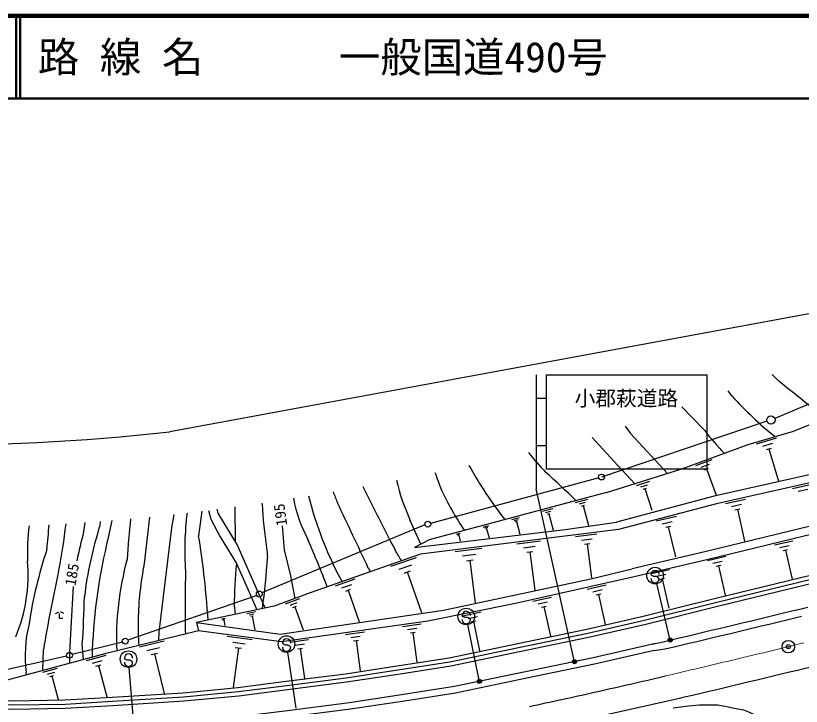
# Model space of a CAD drawing. Units: millimetres, scale not verified. Extents: x 40000 to 680000, y 20000 to 380000.
# Drawn here: x 177709 to 272576, y 296528 to 380000 of the extents above; entities that cross this region are included whole.
import ezdxf
from ezdxf.enums import TextEntityAlignment as Align

# ---------------------------------------------------------------- set-up
doc = ezdxf.new("R2010")
doc.units = ezdxf.units.MM
doc.header["$LTSCALE"] = 1000
doc.header["$PDMODE"] = 32
doc.header["$PDSIZE"] = 500
doc.linetypes.add('CHAIN', pattern=[18.5, 12, -1.5, 3.5, -1.5])
for name, color, linetype, lineweight in [('M-BGD', 7, 'Continuous', 25), ('M-BMK', 2, 'CHAIN', 13), ('M-BMK-SRVR', 3, 'Continuous', 25), ('M-STR-STRC', 7, 'Continuous', 25), ('M-TTL', 2, 'Continuous', 140), ('M-TTL-LINE', 7, 'Continuous', 50)]:
    doc.layers.add(name, color=color, linetype=linetype, lineweight=lineweight)
doc.layers.add('M-TTL-TXT', color=7, linetype='Continuous')
doc.styles.add('ＭＳ ゴシック', font='')
doc.styles.get('ＭＳ ゴシック').set_extended_font_data('MS Gothic')

msp = doc.modelspace()

# ---------------------------------------------------------------- linework, layer by layer
at = {"layer": 'M-BGD'}
for p, q in [((334115, 355190), (196322, 329716)), ((288800, 339484), (269366, 331328)), ((268432, 330973), (248458, 324239)), ((267173, 328267), (269608, 328981)), ((267925, 327958), (269142, 328315)), ((268372, 327561), (268980, 327739)), ((268676, 327650), (269818, 323755)), ((259857, 325645), (261830, 326371)), ((260495, 325432), (261482, 325795)), ((260887, 325128), (261381, 325309)), ((261134, 325219), (262295, 322061)), ((248122, 324130), (227814, 318627)), ((252672, 323228), (254294, 323759)), ((253184, 323037), (253995, 323302)), ((253493, 322778), (253898, 322911)), ((253696, 322845), (254544, 320249)), ((271503, 322855), (273853, 323384)), ((272196, 322517), (273371, 322782)), ((245318, 321180), (246818, 321583)), ((245774, 320981), (246523, 321182)), ((246041, 320731), (246416, 320832)), ((246229, 320782), (246873, 318383)), ((263435, 321039), (265852, 321583)), ((264148, 320692), (265356, 320964)), ((200167, 320100), (199791, 317145)), ((204242, 316406), (204208, 320625)), ((241323, 320107), (242555, 320438)), ((241697, 319944), (242313, 320109)), ((241917, 319739), (242225, 319821)), ((242071, 319780), (242600, 317809)), ((264559, 320276), (265163, 320412)), ((264861, 320344), (265731, 316477)), ((189300, 318985), (188885, 316919)), ((226642, 316121), (225363, 319002)), ((237613, 319111), (238565, 319367)), ((237902, 318984), (238378, 319112)), ((238072, 318826), (238310, 318890)), ((238191, 318858), (238601, 317334)), ((255071, 318926), (257493, 319493)), ((255790, 318583), (257001, 318867)), ((227132, 318443), (207449, 310235)), ((234153, 318182), (234846, 318368)), ((234364, 318090), (234710, 318183)), ((234487, 317975), (234660, 318021)), ((234574, 317998), (234871, 316890)), ((256206, 318170), (256812, 318311)), ((256509, 318240), (257366, 314577)), ((230928, 317316), (231377, 317436)), ((231064, 317256), (231289, 317316)), ((231144, 317181), (231257, 317211)), ((231201, 317196), (231394, 316477)), ((245304, 317057), (247890, 317381)), ((238217, 316170), (241101, 316531)), ((246015, 316621), (247308, 316783)), ((246403, 316144), (247050, 316225)), ((246726, 316185), (247244, 312048)), ((269355, 316027), (271545, 316536)), ((270005, 315716), (271100, 315971)), ((230792, 315240), (233987, 315640)), ((239010, 315683), (240452, 315864)), ((239443, 315152), (240164, 315242)), ((239804, 315197), (240381, 310583)), ((270380, 315342), (270928, 315469)), ((270654, 315405), (271469, 311901)), ((223026, 313451), (226098, 314532)), ((231671, 314701), (233268, 314901)), ((232150, 314112), (232949, 314212)), ((232549, 314162), (233189, 309051)), ((261258, 314143), (263471, 314658)), ((261914, 313829), (263021, 314086)), ((224010, 313107), (225546, 313647)), ((254455, 312560), (256663, 313074)), ((262294, 313451), (262847, 313579)), ((262570, 313515), (263394, 309974)), ((217152, 311597), (216447, 312847)), ((224610, 312628), (225378, 312898)), ((224994, 312763), (226723, 307847)), ((255110, 312247), (256214, 312504)), ((216327, 311095), (218708, 311933)), ((217090, 310828), (218280, 311247)), ((246735, 310702), (249003, 311209)), ((255488, 311869), (256040, 311998)), ((255764, 311933), (256587, 308400)), ((217555, 310456), (218150, 310666)), ((217853, 310561), (219193, 306751)), ((247403, 310375), (248538, 310628)), ((206827, 309906), (191266, 304522)), ((210281, 308930), (212023, 309564)), ((240159, 309234), (242400, 309734)), ((247788, 309985), (248355, 310111)), ((248072, 310048), (248882, 306418)), ((210844, 308740), (211714, 309057)), ((211188, 308471), (211624, 308630)), ((211406, 308550), (212421, 305764)), ((240819, 308911), (241940, 309161)), ((241200, 308525), (241760, 308650)), ((241480, 308587), (242280, 305001)), ((182520, 307745), (182914, 307942)), ((183505, 307745), (183111, 307942)), ((205638, 307746), (206678, 307967)), ((205942, 307593), (206462, 307704)), ((206116, 307413), (206376, 307468)), ((206246, 307441), (206599, 305778)), ((231695, 307472), (233933, 307927)), ((199539, 306658), (199763, 305651)), ((202575, 307097), (203007, 307189)), ((202701, 307034), (202917, 307079)), ((202774, 306959), (202882, 306982)), ((202828, 306970), (202974, 306279)), ((224407, 306186), (226653, 306502)), ((232345, 307138), (233464, 307365)), ((232716, 306747), (233276, 306861)), ((232996, 306804), (233724, 303223)), ((217532, 305219), (219820, 305541)), ((225032, 305816), (226155, 305974)), ((225376, 305406), (225937, 305485)), ((203262, 304991), (206259, 304599)), ((210814, 304274), (213084, 304594)), ((218168, 304842), (219312, 305003)), ((225656, 305445), (226162, 301852)), ((190599, 304291), (184545, 302778)), ((185892, 302186), (185750, 304024)), ((192663, 303701), (195655, 304436)), ((193558, 303287), (195054, 303654)), ((203933, 304294), (205431, 304097)), ((204604, 303596), (203976, 298802)), ((204229, 303645), (204978, 303547)), ((211445, 303900), (212580, 304060)), ((218518, 304425), (219090, 304505)), ((218804, 304465), (219319, 300805)), ((180969, 300866), (181046, 303347)), ((186252, 302076), (188620, 302711)), ((194079, 302780), (194827, 302964)), ((194453, 302872), (195629, 298084)), ((211793, 303486), (212360, 303566)), ((212077, 303526), (212587, 299893)), ((183860, 302607), (172344, 299979)), ((186971, 301761), (188155, 302078)), ((180988, 300664), (182766, 301141)), ((187394, 301367), (187986, 301525)), ((187690, 301446), (188706, 297657)), ((179005, 300339), (178956, 300614)), ((181528, 300427), (182417, 300666)), ((181846, 300131), (182290, 300251)), ((182068, 300191), (182831, 297346))]:
    msp.add_line(p, q, dxfattribs=at)
for points in [[(249043, 322387), (258146, 325229), (266176, 328183), (271497, 329743), (278516, 332539), (286342, 335358), (290157, 336729), (297115, 338301), (306457, 340255), (311469, 341294), (318700, 342120), (328023, 343166), (334676, 343504), (345328, 341516), (355699, 339682)], [(355699, 339682), (328223, 335580), (319432, 334100), (312891, 332273), (304848, 331062), (297197, 329816), (262071, 321909), (250273, 318765)], [(428371, 319993), (400975, 332031), (376888, 336718), (358420, 339138), (328506, 334671), (319715, 333192), (313174, 331364), (305131, 330154), (297480, 328908), (262354, 321001), (250509, 317910)], [(251315, 330385), (251948, 329516), (256417, 324664)], [(247340, 329021), (250399, 325669), (252495, 323381)], [(299475, 324051), (295934, 323466), (286411, 321283), (279353, 319595), (275502, 318745), (260935, 315210), (252145, 313127)], [(299638, 323065), (296127, 322485), (286639, 320309), (279577, 318621), (275728, 317771), (261162, 314236), (252392, 312170)], [(249043, 322387), (227650, 316643), (225867, 315720)], [(196809, 319708), (196533, 318104), (195019, 305821)], [(201010, 320204), (201277, 319144), (202386, 317003), (204356, 313769), (206164, 309677), (206823, 308202)], [(207835, 308416), (207071, 310131), (204446, 316068), (202158, 319864), (202055, 320338)], [(225867, 315720), (244074, 317885), (250273, 318765)], [(250509, 317910), (226583, 314915), (213250, 310224), (208918, 308646), (199539, 306658)], [(211472, 309576), (210920, 312282), (210181, 315441), (209927, 318321)], [(300324, 317944), (297057, 317522), (293056, 316636), (280603, 313932), (276812, 313095), (262251, 309561), (253493, 307377)], [(300388, 317448), (297143, 317029), (293163, 316147), (280710, 313443), (276924, 312607), (262364, 309074), (253648, 306900)], [(199539, 306658), (209648, 305261), (229354, 308131), (247161, 311926), (252145, 313127)], [(252392, 312170), (238053, 308969), (227495, 306822), (209810, 304335), (199763, 305651), (188460, 302875), (172874, 298694), (169587, 298120), (165295, 299781), (153538, 299322), (150814, 299477), (147321, 297855)], [(277037, 312120), (262477, 308587), (253803, 306423)], [(184634, 311011), (184372, 306016), (184213, 303046), (184224, 301739)], [(254580, 304034), (255883, 304338), (256853, 304566), (257823, 304794), (258794, 305024), (259764, 305253), (260735, 305484), (261705, 305715), (262676, 305947), (263646, 306179), (264617, 306412), (265588, 306645), (266559, 306878), (267530, 307112), (268501, 307346), (269472, 307581), (270443, 307815), (271415, 308050), (272386, 308285), (273358, 308520)], [(253493, 307377), (246681, 305809), (238340, 304084), (230064, 302357), (224003, 301415), (217533, 300432), (210067, 299467), (204551, 298758), (197915, 298128), (189362, 297597), (183656, 297264), (177345, 297146), (174598, 297217), (168983, 297154), (164404, 297114), (151231, 297681), (149677, 297750), (147321, 297855)], [(183406, 307155), (183013, 307155), (183013, 307745)], [(254828, 303272), (256087, 303462), (257059, 303690), (258030, 303918), (259001, 304148), (259972, 304378), (260943, 304608), (261914, 304840), (262885, 305071), (263856, 305304), (264827, 305536), (265798, 305770), (266769, 306003), (267740, 306237), (268712, 306471), (269683, 306706), (270654, 306940), (271626, 307175), (272598, 307410)], [(253648, 306900), (246788, 305321), (238442, 303595), (230154, 301865), (224078, 300921), (217603, 299937), (210131, 298971), (204606, 298261), (197954, 297629), (189392, 297098), (183675, 296765), (177343, 296646), (174594, 296717), (168988, 296654), (164395, 296614), (151209, 297181), (146859, 297375), (146185, 297462), (145843, 297842), (132678, 299023), (127335, 299807)], [(253803, 306423), (246895, 304832), (238544, 303105), (230243, 301373), (224154, 300427), (217673, 299442), (210195, 298475), (204662, 297764), (197993, 297131), (189422, 296598), (183695, 296265), (177341, 296146), (174591, 296217), (168993, 296154), (164387, 296114), (151187, 296682), (146815, 296876), (145937, 296990)], [(254977, 304127), (247428, 302389), (239052, 300658), (230691, 298912), (224534, 297956), (218021, 296966), (210515, 295996), (204939, 295279), (198189, 294638), (189572, 294103), (183791, 293766), (177332, 293645), (174572, 293717), (169017, 293654), (164352, 293614), (151087, 294100), (139295, 294808), (129970, 295835), (120406, 297145), (111484, 298838)], [(254828, 303272), (247599, 301608), (239215, 299874), (230834, 298125), (224656, 297165), (218132, 296174), (210618, 295202), (205028, 294484), (198252, 293840), (189620, 293304), (183821, 292967), (177330, 292845), (174567, 292917), (169025, 292854), (164340, 292814), (151048, 293301), (139227, 294010), (129872, 295041), (120277, 296356), (111326, 298054)], [(256784, 297257), (257499, 297425), (258475, 297654), (259450, 297883), (260426, 298114), (261401, 298345), (262376, 298576), (263350, 298808), (264324, 299041), (265298, 299274), (266272, 299507), (267246, 299741), (268219, 299975), (269192, 300209), (270165, 300444), (271138, 300679), (272110, 300914), (273083, 301149), (274055, 301384), (275027, 301619)], [(239741, 296513), (240231, 296617), (240720, 296722), (241208, 296827), (241697, 296932), (242186, 297037), (242675, 297143), (243163, 297250), (243652, 297356), (244140, 297463), (244628, 297570), (245117, 297678), (245605, 297786), (246093, 297894), (246581, 298003), (247069, 298112), (247557, 298221), (248045, 298330), (248533, 298440), (249020, 298550), (249508, 298661), (249996, 298771), (250483, 298882), (250971, 298993), (251458, 299105), (251946, 299216), (252433, 299328), (252920, 299441), (253407, 299553), (253894, 299666), (254382, 299778), (254869, 299892), (255356, 300005), (255843, 300118), (256163, 300193)], [(135281, 282417), (137964, 283212), (141050, 283932), (146130, 283891), (165322, 283241), (179425, 283702), (196671, 285308), (214999, 288185), (228846, 291111), (236659, 292756), (256784, 297257)], [(257085, 296331), (258941, 296574), (260285, 296700), (262493, 296718), (263577, 296513), (264460, 296320), (265578, 296083), (266193, 295844), (267835, 295079), (268531, 294685), (268541, 294679)]]:
    msp.add_lwpolyline(points, dxfattribs=at)
for centre, radius in [((268905, 331135), 500), ((248458, 324239), 353), ((227473, 318535), 353), ((207123, 310099), 353), ((190933, 304407), 353), ((184203, 302693), 353)]:
    msp.add_circle(centre, radius, dxfattribs=at)
for centre, radius, start, end in [((318471, 385298), 69359, 224.57064, 225.48948), ((-446182899, -557213299), 714269622, 51.31377, 51.31429), ((195051, 283222), 85810, 36.29176, 36.82148), ((299172, 365800), 47249, 222.2815, 230.91744), ((720418, 773013), 638378, 223.60505, 223.96172), ((167191, 588078), 260000, 262.2791, 276.433), ((290392, 352492), 37163, 217.50581, 223.08465), ((268130, 350317), 36715, 219.0488, 223.94923), ((270573, 346567), 43497, 208.76707, 213.2326), ((501674, 424569), 290986, 200.05485, 200.48724), ((161439, 236134), 119622, 45.4591, 47.8612), ((246107, 328856), 22966, 192.54709, 205.40929), ((247768, 331676), 29425, 196.9373, 196.96777), ((718853, 572131), 557900, 206.5124, 207.39588), ((263983, 339217), 38591, 205.30084, 213.74161), ((274719, 348637), 48103, 212.58922, 217.89878), ((229342, 325197), 18438, 191.02927, 207.82888), ((257065, 333106), 45390, 194.20926, 206.50822), ((236018, 329510), 21179, 199.42167, 203.28341), ((-231972, 301498), 439875, 2.53637, 2.55262), ((253237, 322991), 45810, 182.53637, 189.14187), ((-3356536, -1368598), 3952500, 25.18304, 25.3097), ((232845, 315484), 34723, 172.71321, 184.2992), ((226817, 314679), 39137, 173.84666, 174.77108), ((276334, 309437), 85312, 173.44063, 176.72864), ((442220, 288566), 250264, 172.92305, 174.21721), ((206610, 314911), 27494, 172.81044, 181.71189), ((-65265, 340699), 248019, 354.16389, 354.85827), ((117013, 326058), 67189, 348.65093, 353.61716), ((3341, 351508), 185683, 349.48605, 349.83629), ((231334, 304396), 45643, 162.33587, 173.21254), ((322606, 283862), 140807, 166.12604, 167.59451), ((253680, 300779), 66774, 166.01244, 177.76709), ((109819, 302096), 91223, 3.61093, 9.49496), ((99438, 266958), 123968, 20.78923, 23.60066), ((235370, 297809), 56725, 161.8495, 171.18453), ((276258, 321196), 68469, 184.59343, 185.58879), ((181246, 289357), 49665, 29.89718, 31.65405), ((160120, 312352), 19088, 337.14578, 5.2234), ((226800, 304644), 36926, 164.83216, 182.19545), ((120732, 319918), 87548, 352.40564, 356.47044), ((232130, 306115), 39648, 168.85074, 178.79353), ((278502, 307241), 74433, 174.96868, 178.90691), ((312999, 358411), 103129, 205.97933, 206.26128), ((383255, 269030), 205100, 167.66735, 170.368), ((345154, 308633), 146996, 178.34381, 181.31239), ((46849, 313188), 139203, 356.2252, 358.60127), ((325981, 324815), 122964, 187.54872, 188.02413), ((237884, 309628), 37067, 182.76309, 184.14439), ((195598, 302552), 16754, 166.36234, 186.64038), ((224978, 306266), 32495, 178.79353, 184.20273), ((216546, 304295), 21581, 175.94732, 179.52917), ((211477, 302582), 24534, 178.13456, 180.26609)]:
    msp.add_arc(centre, radius, start, end, dxfattribs=at)
at = {"layer": 'M-BMK'}
for points in [[(255853, 300121), (256329, 300232), (256816, 300346), (257303, 300460), (257790, 300574), (258276, 300689), (258763, 300804), (259250, 300918), (259736, 301033), (260223, 301149), (260709, 301264), (261196, 301379), (261682, 301495), (262169, 301611), (262655, 301727), (263141, 301843), (263628, 301959), (264114, 302075), (264600, 302192), (265087, 302308), (265573, 302425), (266059, 302541), (266545, 302658), (267031, 302775), (267517, 302892), (268004, 303009), (268490, 303126), (268976, 303243), (269462, 303361), (269948, 303478), (270434, 303595), (270920, 303713), (271406, 303830), (271892, 303947), (272378, 304065), (272864, 304182)], [(239741, 296513), (240231, 296617), (240720, 296722), (241208, 296827), (241697, 296932), (242186, 297037), (242675, 297143), (243163, 297250), (243652, 297356), (244140, 297463), (244628, 297570), (245117, 297678), (245605, 297786), (246093, 297894), (246581, 298003), (247069, 298112), (247557, 298221), (248045, 298330), (248533, 298440), (249020, 298550), (249508, 298661), (249996, 298771), (250483, 298882), (250971, 298993), (251458, 299105), (251946, 299216), (252433, 299328), (252920, 299441), (253407, 299553), (253894, 299666), (254382, 299778), (254869, 299892), (255356, 300005), (255843, 300118), (256163, 300193)]]:
    msp.add_lwpolyline(points, dxfattribs=at)
at = {"layer": 'M-BMK-SRVR'}
msp.add_circle((271008, 303734), 750, dxfattribs=at)
msp.add_point((271008, 303734), dxfattribs=at)
at = {"layer": 'M-STR-STRC'}
for p, q in [((240558, 336606), (240558, 322806)), ((241758, 336606), (261158, 336606)), ((241758, 336606), (241758, 325206)), ((261158, 336606), (261158, 325206)), ((240558, 333756), (241758, 333756)), ((240558, 328056), (241758, 328056)), ((261158, 325206), (241758, 325206)), ((245157, 302073), (240558, 322806)), ((254517, 312340), (254418, 312458)), ((254762, 312200), (254517, 312340)), ((255063, 312198), (254762, 312200)), ((255308, 312086), (255063, 312198)), ((256712, 304687), (255145, 311355)), ((255414, 311950), (255308, 312086)), ((231717, 307393), (231617, 307511)), ((231962, 307254), (231717, 307393)), ((232262, 307251), (231962, 307254)), ((232507, 307139), (232262, 307251)), ((232613, 307003), (232507, 307139)), ((233679, 299689), (232315, 306402)), ((210016, 304059), (209917, 304177)), ((210261, 303919), (210016, 304059)), ((210562, 303917), (210261, 303919)), ((210807, 303805), (210562, 303917)), ((210913, 303669), (210807, 303805)), ((211576, 296284), (210563, 303059)), ((190930, 302236), (190831, 302354)), ((191175, 302097), (190930, 302236)), ((191476, 302095), (191175, 302097)), ((191721, 301983), (191476, 302095)), ((191827, 301847), (191721, 301983)), ((191991, 294403), (191414, 301229))]:
    msp.add_line(p, q, dxfattribs=at)
for centre, radius in [((254917, 312329), 1000), ((232116, 307382), 1000), ((210416, 304048), 1000), ((256746, 304541), 150), ((256746, 304541), 120), ((256746, 304541), 90), ((256746, 304541), 60), ((256746, 304541), 30), ((191330, 302226), 1000), ((245189, 301926), 150), ((245189, 301926), 120), ((245189, 301926), 90), ((245189, 301926), 60), ((245189, 301926), 30), ((233708, 299542), 150), ((233708, 299542), 120), ((233708, 299542), 90), ((233708, 299542), 60), ((233708, 299542), 30)]:
    msp.add_circle(centre, radius, dxfattribs=at)
for centre, start, end in [((254918, 312454), 359.55488, 179.55488), ((254914, 311954), 179.55488, 359.55488), ((232117, 307507), 359.55488, 179.55488), ((232113, 307007), 179.55488, 359.55488), ((210417, 304173), 359.55488, 179.55488), ((210413, 303673), 179.55488, 359.55488), ((191331, 302351), 359.55488, 179.55488), ((191327, 301851), 179.55488, 359.55488)]:
    msp.add_arc(centre, 500, start, end, dxfattribs=at)
for p in [(256746, 304541), (245189, 301926), (233708, 299542)]:
    msp.add_point(p, dxfattribs=at)
at = {"layer": 'M-TTL'}
msp.add_line((680000, 380000), (40000, 380000), dxfattribs=at)
at = {"layer": 'M-TTL-LINE'}
for p, q in [((177750, 380000), (177750, 370000)), ((178250, 380000), (178250, 370000)), ((40000, 370000), (680000, 370000))]:
    msp.add_line(p, q, dxfattribs=at)

# ---------------------------------------------------------------- texts
at = {"layer": 'M-BGD', "style": 'ＭＳ ゴシック'}
for s, rotation, p in [('195', 97.881, (210899, 318485)), ('185', 80.488, (185315, 310945))]:
    msp.add_text(s, height=1320, rotation=rotation, dxfattribs=at).set_placement(p, align=Align.BOTTOM_LEFT)
at = {"layer": 'M-STR-STRC', "style": 'ＭＳ ゴシック'}
msp.add_text('小郡萩道路', height=1833, dxfattribs=at).set_placement((251458, 333756), align=Align.MIDDLE_CENTER)
at = {"layer": 'M-TTL-TXT', "style": 'ＭＳ ゴシック'}
for s, p in [('路 線 名', (180380, 375000)), ('一般国道490号', (216734, 375000))]:
    msp.add_text(s, height=3666, dxfattribs=at).set_placement(p, align=Align.MIDDLE_LEFT)

doc.saveas('drawing.dxf')
